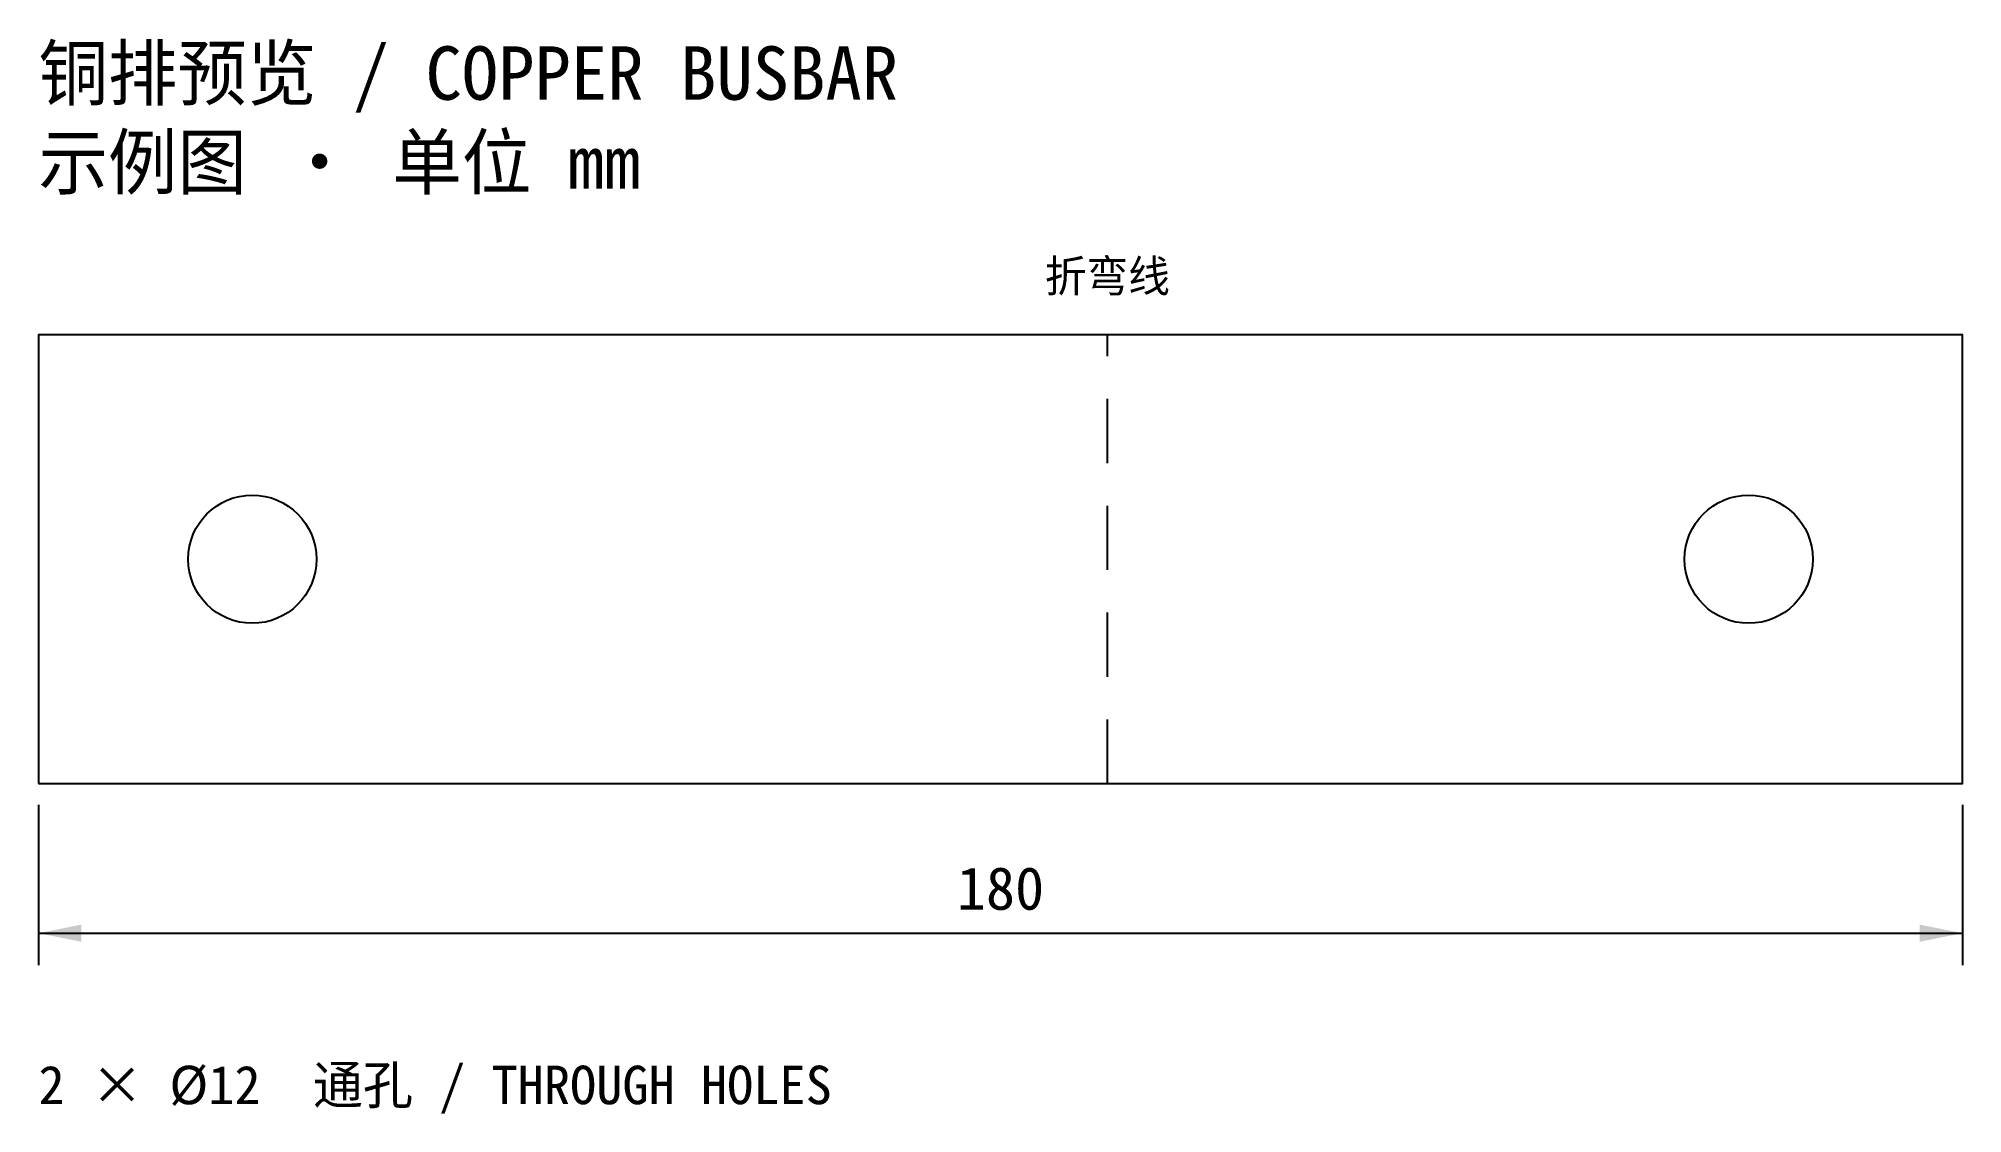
# Model space of a CAD drawing. Header units: millimetres. Extents: x 0 to 180, y -31 to 70.
import ezdxf
from ezdxf.enums import TextEntityAlignment as Align

# ---------------------------------------------------------------- set-up
doc = ezdxf.new("R2010")
doc.units = ezdxf.units.MM
doc.linetypes.add('DASHED', pattern=[10, 6, -4])
doc.layers.get('0').update_dxf_attribs({"linetype": 'CONTINUOUS'})
for name, color, linetype in [('外形_PROFILE', 7, 'Continuous'), ('孔位_HOLES', 4, 'Continuous'), ('折弯_BEND', 3, 'DASHED'), ('标注_DIM', 2, 'Continuous')]:
    doc.layers.add(name, color=color, linetype=linetype)
doc.dimstyles.get("Standard").update_dxf_attribs({"dimtxt": 0.18, "dimasz": 0.18, "dimexe": 0.18, "dimexo": 0.0625, "dimgap": 0.09, "dimtad": 0, "dimtih": 1, "dimtoh": 1, "dimdec": 4, "dimzin": 0, "dimdsep": 46, "dimcen": 0.09, "dimadec": 0, "dimazin": 0, "dimtfac": 1, "dimtdec": 4, "dimtofl": 0, "dimtmove": 0, "dimatfit": 3, "dimfxl": 1, "dimtolj": 1, "dimtzin": 0, "dimarcsym": 0})

# ---------------------------------------------------------------- blocks, each defined once
blk = doc.blocks.new('*D1')
for p, q in [((0, -2), (0, -17)), ((180, -2), (180, -17)), ((0, -14), (180, -14))]:
    blk.add_line(p, q)
for points in [[(0, -14), (4, -13.2), (4, -14.8)], [(180, -14), (176, -13.2), (176, -14.8)]]:
    blk.add_solid(points)
blk.add_text('180', height=4).set_placement((90, -11.8), align=Align.CENTER)

msp = doc.modelspace()

# ---------------------------------------------------------------- linework, layer by layer
at = {"layer": '外形_PROFILE'}
msp.add_lwpolyline([(0, 0), (180, 0), (180, 42), (0, 42)], close=True, dxfattribs=at)
at = {"layer": '孔位_HOLES'}
for centre in [(20, 21), (160, 21)]:
    msp.add_circle(centre, 6, dxfattribs=at)
at = {"layer": '折弯_BEND'}
msp.add_line((100, 0), (100, 42), dxfattribs=at)

# ---------------------------------------------------------------- texts
msp.add_text('折弯线', height=3, dxfattribs=at).set_placement((100, 46), align=Align.CENTER)
at = {"layer": '标注_DIM'}
msp.add_text('2 × %%c12  通孔 / THROUGH HOLES', height=3.6, dxfattribs=at).set_placement((0, -30))
at = {"layer": '标注_DIM', "insert": (0, 69), "char_height": 5, "width": 180, "attachment_point": 1}
msp.add_mtext('铜排预览 / COPPER BUSBAR\\P示例图 · 单位 mm', dxfattribs=at)

# ---------------------------------------------------------------- dimensions: what is measured, and where the dimension line sits
at = {"layer": '标注_DIM'}
dim = msp.add_linear_dim(base=(180, -14), p1=(0, 0), p2=(180, 0), dimstyle='Standard', dxfattribs=at)
dim.commit()
dim.dimension.update_dxf_attribs({"geometry": '*D1', "text_midpoint": (90, -11.8)})

doc.saveas('drawing.dxf')
